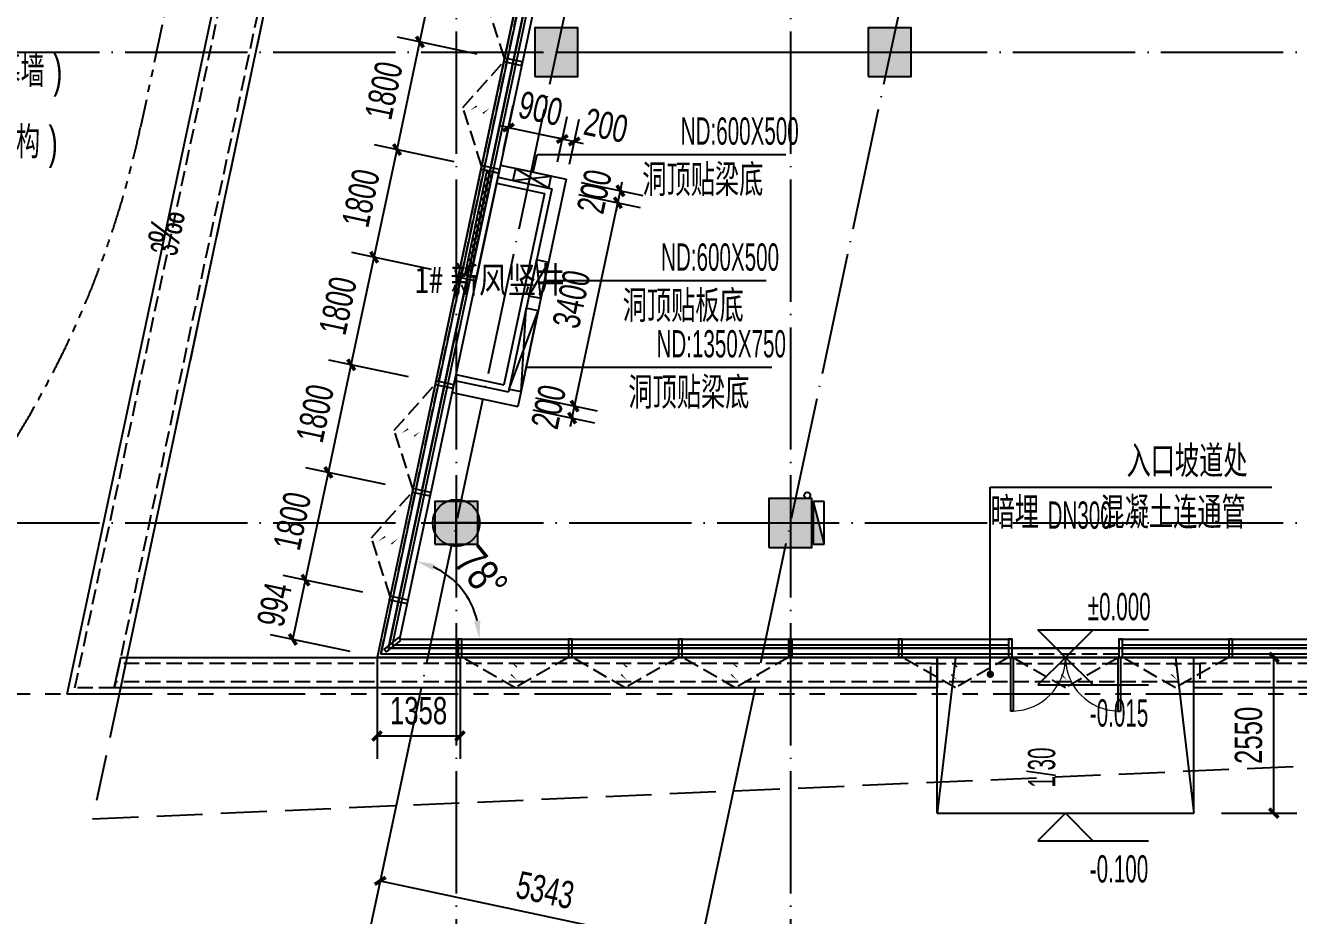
# Model space of a CAD drawing. Extents: x -409435 to 356702, y -107829 to 330904.
# Drawn here: x -7109 to 13711, y -6423 to 8138 of the extents above; entities that cross this region are included whole.
import ezdxf
from ezdxf.xclip import XClip

# ---------------------------------------------------------------- set-up
doc = ezdxf.new("R2010")
doc.units = 0
doc.header["$LTSCALE"] = 1000
doc.header["$MEASUREMENT"] = 0
doc.header["$XCLIPFRAME"] = 0
for name, pattern in [('104-14# 核心筒$0$DOTE', [2.42, 2, -0.2, 0.02, -0.2]), ('14#楼幕墙$0$DASH', [0.35, 0.25, -0.1]), ('X-104 14#平面$0$$0$DASH', [0.35, 0.25, -0.1]), ('X-104 14#平面$0$109 3#平面$0$DASH', [0.35, 0.25, -0.1]), ('X-104 14#平面$0$DASH', [0.35, 0.25, -0.1]), ('X-104 14#平面$0$PHANTOM2', [1.25, 0.625, -0.125, 0.125, -0.125, 0.125, -0.125])]:
    doc.linetypes.add(name, pattern=pattern)
for name, color, linetype in [('01-标注_尺寸', 124, 'Continuous'), ('01-标注_标高', 200, 'Continuous'), ('01-标注_符号', 200, 'Continuous'), ('02-TEXT_标注', 130, 'Continuous'), ('104-14# 核心筒$0$01-标注_轴线坐标', 132, 'Continuous'), ('104-14# 核心筒$0$A_AXIS-轴线', 36, '104-14# 核心筒$0$DOTE'), ('104-14# 核心筒$0$A_STR-砼柱', 51, 'Continuous'), ('14#楼幕墙$0$A-C_玻璃幕墙', 140, 'Continuous'), ('14#楼幕墙$0$A-C_窗', 140, 'Continuous'), ('14#楼幕墙$0$A-C_门', 150, 'Continuous'), ('PUB_HATCH', 8, 'Continuous'), ('X-104 14#平面$0$01-标注_尺寸', 124, 'Continuous'), ('X-104 14#平面$0$02-TEXT_标注', 130, 'Continuous'), ('X-104 14#平面$0$A-C_玻璃幕墙', 140, 'Continuous'), ('X-104 14#平面$0$A-C_窗', 140, 'Continuous'), ('X-104 14#平面$0$A-C_门', 150, 'Continuous'), ('X-104 14#平面$0$A-E_楼梯', 171, 'Continuous'), ('X-104 14#平面$0$A-O_屋面', 201, 'Continuous'), ('X-104 14#平面$0$A-O_散水', 134, 'Continuous'), ('X-104 14#平面$0$A-SUR_保温', 222, 'Continuous'), ('X-104 14#平面$0$A-SUR_吊顶', 40, 'Continuous'), ('X-104 14#平面$0$A-TECH_暖通', 6, 'Continuous'), ('X-104 14#平面$0$A-TECH_水', 3, 'Continuous'), ('X-104 14#平面$0$A-TECH_结构', 21, 'Continuous'), ('X-104 14#平面$0$A_STR-砌块墙', 121, 'Continuous'), ('建-标注-文本', 254, 'Continuous'), ('建-标注-索引', 75, 'Continuous')]:
    doc.layers.add(name, color=color, linetype=linetype)
doc.layers.add('104-14# 核心筒$0$04-不打印_辅助线', color=165, linetype='Continuous', plot=False)
doc.layers.add('14#楼幕墙$0$04-不打印_辅助线', color=165, linetype='Continuous', plot=False)
doc.layers.add('X-104 14#平面$0$000套内', color=226, linetype='Continuous', lineweight=30, plot=False)
doc.styles.add('104-14# 核心筒$0$_TCH_DIM_T3', font='ros.shx', dxfattribs={"width": 0.705882, "bigfont": 'jd.shx'})
doc.styles.add('_TCH_DIM', font='ros.shx', dxfattribs={"width": 0.8, "height": 2, "bigfont": 'jd.shx'})
doc.styles.add('_TCH_DIM_T3', font='ros.shx', dxfattribs={"width": 0.705882, "bigfont": 'jd.shx'})
doc.styles.add('X-104 14#平面$0$_TCH_DIM', font='ros.shx', dxfattribs={"width": 0.8, "bigfont": 'jd.shx'})
doc.styles.add('X-104 14#平面$0$_TCH_DIM_T3', font='ros.shx', dxfattribs={"width": 0.8, "bigfont": 'jd.shx'})
doc.styles.add('X-104 14#平面$0$Standard', font='STXIHEI_0.TTF', dxfattribs={"width": 0.8})
doc.dimstyles.new('104-14# 核心筒$0$_TCH_ARCH&&150', dxfattribs={"dimtxt": 446.25, "dimasz": 150, "dimexe": 375, "dimexo": 450, "dimgap": 189.375, "dimtad": 1, "dimdec": 0, "dimzin": 0, "dimdsep": 46, "dimtxsty": '104-14# 核心筒$0$_TCH_DIM_T3', "dimblk": '104-14# 核心筒$0$_ArchTick', "dimcen": 0.09, "dimclrt": 7, "dimazin": 2, "dimtfac": 1, "dimtdec": 0, "dimtix": 1, "dimtmove": 2, "dimatfit": 3, "dimfxl": 0, "dimtolj": 1, "dimtzin": 0, "dimarcsym": 0})
doc.dimstyles.new('_TCH_ARCH&&150', dxfattribs={"dimtxt": 446.25, "dimasz": 150, "dimexe": 375, "dimexo": 450, "dimgap": 189.375, "dimtad": 1, "dimdec": 0, "dimzin": 0, "dimdsep": 46, "dimtxsty": '_TCH_DIM_T3', "dimblk": 'ARCHTICK', "dimcen": 0.09, "dimclrt": 7, "dimazin": 2, "dimtfac": 1, "dimtdec": 0, "dimtix": 1, "dimtmove": 2, "dimatfit": 3, "dimfxl": 0, "dimtolj": 1, "dimtzin": 0, "dimarcsym": 0})
doc.dimstyles.new('X-104 14#平面$0$_TCH_ARROW&&150', dxfattribs={"dimtxt": 525, "dimasz": 300, "dimexe": 375, "dimexo": 450, "dimgap": 150, "dimtad": 1, "dimdec": 0, "dimzin": 0, "dimdsep": 46, "dimtxsty": 'X-104 14#平面$0$_TCH_DIM_T3', "dimcen": 0.09, "dimclrt": 7, "dimazin": 2, "dimtfac": 1, "dimtdec": 0, "dimtix": 1, "dimtmove": 2, "dimatfit": 3, "dimfxl": 0, "dimtolj": 1, "dimtzin": 0, "dimarcsym": 0})

# ---------------------------------------------------------------- blocks, each defined once
blk = doc.blocks.new('14#楼幕墙$0$A$C7C287BDF')
at = {"layer": '14#楼幕墙$0$04-不打印_辅助线'}
for points in [[(0, -384), (0, 384)], [(384, 0), (-384, 0)]]:
    blk.add_lwpolyline(points, dxfattribs=at)
blk.add_circle((0, 0), 384, dxfattribs=at)
blk = doc.blocks.new('14#楼幕墙$0$A$C38D07553')
blk.add_lwpolyline([(-60, -300), (0, -300), (0, 0), (-60, 0)], close=True)
blk = doc.blocks.new('14#楼幕墙$0$A$C385D642F')
for p, rotation in [((725, 8505), 77.99999999997866), ((351, 6744), 77.99999999997866), ((-24, 4983), 77.99999999997866), ((-398, 3223), 77.99999999997866), ((-772, 1462), 77.99999999997866), ((-1146, -299), 77.99999999997866), ((-1241, -1165), 128.999999999999)]:
    blk.add_blockref('14#楼幕墙$0$A$C38D07553', p, dxfattribs=dict(rotation=rotation))
for p in [(30, -1000), (1830, -1000), (3630, -1000), (5430, -1000), (7230, -1000), (9030, -1000), (10830, -1000), (12630, -1000)]:
    blk.add_blockref('14#楼幕墙$0$A$C38D07553', p)
blk = doc.blocks.new('14#楼幕墙$0$A$C22714246')
at = {"linetype": '14#楼幕墙$0$DASH'}
blk.add_lwpolyline([(1740, 497), (870, 0), (0, 497)], dxfattribs=at)
at = {"layer": '14#楼幕墙$0$A-C_玻璃幕墙', "color": 1}
blk.add_lwpolyline([(899, 122, 0, 25, 0), (802, 217, 0, 0, 0), (900, 340, 25, 0, 0), (796, 422, 0, 0, 0)], format="xyseb", dxfattribs=at)
blk = doc.blocks.new('14#楼幕墙$0$$DorLib2D$00000002')
for p, q in [((-0.5, 0), (-0.5, 0.4875)), ((-0.475, 0.4875), (-0.5, 0.4875)), ((-0.475, 0), (-0.475, 0.4875)), ((0.475, 0), (0.475, 0.4875)), ((0.475, 0.4875), (0.5, 0.4875)), ((0.5, 0), (0.5, 0.4875)), ((-0.5, 0), (-0.475, 0)), ((0.5, 0), (0.475, 0))]:
    blk.add_line(p, q)
at = {"lineweight": 13}
for centre, start, end in [((-0.4875, 0), 0, 88.53072), ((0.4875, 0), 91.46928, 180)]:
    blk.add_arc(centre, 0.4875, start, end, dxfattribs=at)
blk = doc.blocks.new('14#楼幕墙')
at = {"layer": '14#楼幕墙$0$A-C_玻璃幕墙'}
for p, q in [((4762, 26600), (-1359, -2200)), ((4803, 26550), (-1297, -2150)), ((4924, 26400), (-1112, -2000)), ((5005, 26300), (-989, -1900)), ((8970, -2000), (-1112, -2000)), ((-989, -1900), (9030, -1900)), ((10770, -1900), (45030, -1900)), ((19830, -2000), (10830, -2000)), ((108092, -2200), (-1359, -2200)), ((8970, -2150), (-1297, -2150)), ((19830, -2150), (10830, -2150))]:
    blk.add_line(p, q, dxfattribs=at)
blk.add_blockref('14#楼幕墙$0$A$C7C287BDF', (-63, 0))
at = {"layer": '14#楼幕墙$0$04-不打印_辅助线'}
blk.add_blockref('14#楼幕墙$0$A$C22714246', (9030, -2697), dxfattribs=at)
at = {"layer": '14#楼幕墙$0$A-C_玻璃幕墙'}
blk.add_blockref('14#楼幕墙$0$A$C385D642F', (0, -900), dxfattribs=at)
at = {"layer": '14#楼幕墙$0$A-C_窗', "rotation": 257.9999999999978}
for p in [(601, 9410), (227, 7649), (-896, 2367), (-1270, 606)]:
    blk.add_blockref('14#楼幕墙$0$A$C22714246', p, dxfattribs=at)
at = {"layer": '14#楼幕墙$0$A-C_窗'}
for p in [(30, -2697), (1830, -2697), (3630, -2697), (7230, -2697), (10830, -2697)]:
    blk.add_blockref('14#楼幕墙$0$A$C22714246', p, dxfattribs=at)
at = {"layer": '14#楼幕墙$0$A-C_门', "xscale": -1800, "yscale": -1800, "zscale": 100}
blk.add_blockref('14#楼幕墙$0$$DorLib2D$00000002', (9899, -2200), dxfattribs=at)
blk = doc.blocks.new('104-14# 核心筒$0$A$C7C287BDF')
at = {"layer": '104-14# 核心筒$0$04-不打印_辅助线'}
for points in [[(0, -384), (0, 384)], [(384, 0), (-384, 0)]]:
    blk.add_lwpolyline(points, dxfattribs=at)
blk.add_circle((0, 0), 384, dxfattribs=at)
blk = doc.blocks.new('_FZH')
blk.add_lwpolyline([(-0.5, -0.5), (0.5, -0.5), (0.5, 0.5), (-0.5, 0.5)], close=True)
at = {"layer": 'PUB_HATCH'}
blk.add_solid([(-0.5, -0.5), (0.5, -0.5), (-0.5, 0.5), (0.5, 0.5)], dxfattribs=at)
blk = doc.blocks.new('104-14# 核心筒$0$_ArchTick')
at = {"color": 0, "linetype": 'ByBlock', "const_width": 0.4}
blk.add_lwpolyline([(-0.5, -0.5), (0.5, 0.5)], dxfattribs=at)
blk = doc.blocks.new('*D2870')
at = {"layer": '104-14# 核心筒$0$01-标注_轴线坐标', "color": 0, "lineweight": -2, "transparency": 16777216}
for p, q in [((-777, -3362), (-1385, -6223)), ((4449, -4473), (3841, -7334)), ((-1307, -5856), (3919, -6967))]:
    blk.add_line(p, q, dxfattribs=at)
at = {"layer": 'Defpoints', "color": 0, "transparency": 16777216}
for p in [(-684, -2922), (4543, -4033), (3919, -6967)]:
    blk.add_point(p, dxfattribs=at)
at = {"layer": '104-14# 核心筒$0$01-标注_轴线坐标', "color": 0, "lineweight": -2, "transparency": 16777216, "xscale": 150, "yscale": 150, "zscale": 150}
for p, rotation in [((-1307, -5856), 167.9999999999998), ((3919, -6967), 347.9999999999998)]:
    blk.add_blockref('104-14# 核心筒$0$_ArchTick', p, dxfattribs=dict(at, rotation=rotation))
at = {"layer": '104-14# 核心筒$0$01-标注_轴线坐标', "color": 7, "transparency": 16777216, "insert": (1392, -6008), "char_height": 446.2, "attachment_point": 5, "rotation": 348, "style": '104-14# 核心筒$0$_TCH_DIM_T3'}
blk.add_mtext('\\A1;5343', dxfattribs=at)
blk = doc.blocks.new('*U385')
h = blk.add_hatch()
h.set_pattern_fill('ANSI31', color=256, scale=50)
h.set_pattern_definition([(45, (-56212.376, 120006.8), (-56.1266, 56.1266), [])])
h.paths.add_polyline_path([(-1740, 100), (0, 100), (0, 200), (-1740, 200)])
for points in [[(-1740, 0), (0, 0), (0, 300), (-1740, 300)], [(-1740, 100), (0, 100), (0, 200), (-1740, 200)]]:
    blk.add_lwpolyline(points, close=True)
blk = doc.blocks.new('X-104 14#平面$0$$TwtSys$00000434')
for p, q in [((-0.5, 0.5), (-0.5, -0.5)), ((-0.5, -0.5), (0.5, 0.5)), ((0.5, 0.5), (-0.5, 0.5)), ((0.5, -0.5), (0.5, 0.5)), ((-0.5, -0.5), (0.5, -0.5))]:
    blk.add_line(p, q)
blk.add_solid([(0.5, -0.5), (0.5, 0.5), (-0.5, -0.5)])
blk = doc.blocks.new('X-104 14#平面$0$A$C324F6C76')
at = {"layer": 'X-104 14#平面$0$A-TECH_水'}
blk.add_circle((-110224, 450), 50, dxfattribs=at)
at = {"layer": 'X-104 14#平面$0$A-TECH_水', "xscale": -700, "yscale": -180, "zscale": 700, "rotation": 89.99999999999899}
blk.add_blockref('X-104 14#平面$0$$TwtSys$00000434', (-110034, 0), dxfattribs=at)
blk = doc.blocks.new('*U432')
blk.add_lwpolyline([(200, 0), (200, 1350), (0, 1350), (0, 0), (200, 0), (0, 1350), (0, 0), (200, 1350)])
blk = doc.blocks.new('*U435')
blk.add_lwpolyline([(200, 0), (200, 600), (0, 600), (0, 0), (200, 0), (0, 600), (0, 0), (200, 600)])
blk = doc.blocks.new('X-104 14#平面$0$sdfjladfiididid')
at = {"layer": 'X-104 14#平面$0$A-TECH_暖通'}
for name, p, rotation in [('*U435', (903, 5798), 257.9985853072581), ('*U435', (1125, 3716), 347.9985853072582), ('*U432', (801, 2190), 347.9985853072582)]:
    blk.add_blockref(name, p, dxfattribs=dict(at, rotation=rotation))
blk = doc.blocks.new('X-104 14#平面$0$$DorLib2D$00000002')
for p, q in [((-0.5, 0), (-0.5, 0.4875)), ((-0.475, 0.4875), (-0.5, 0.4875)), ((-0.475, 0), (-0.475, 0.4875)), ((0.475, 0), (0.475, 0.4875)), ((0.475, 0.4875), (0.5, 0.4875)), ((0.5, 0), (0.5, 0.4875)), ((-0.5, 0), (-0.475, 0)), ((0.5, 0), (0.475, 0))]:
    blk.add_line(p, q)
at = {"lineweight": 13}
for centre, start, end in [((-0.4875, 0), 0, 88.53072), ((0.4875, 0), 91.46928, 180)]:
    blk.add_arc(centre, 0.4875, start, end, dxfattribs=at)
blk = doc.blocks.new('*D2604')
at = {"layer": 'Defpoints', "color": 0, "transparency": 16777216}
for p in [(-867, -1328), (183, -1329), (-989, -1900), (-404, -1900)]:
    blk.add_point(p, dxfattribs=at)
at = {"layer": 'X-104 14#平面$0$01-标注_尺寸', "color": 0, "lineweight": -2, "transparency": 16777216}
for p, q in [((-773, -888), (-640, -259)), ((46, -1900), (689, -1900))]:
    blk.add_line(p, q, dxfattribs=at)
blk.add_arc((-989, -1900), 1303, 13.2208, 64.7794, dxfattribs=at)
at = {"layer": 'X-104 14#平面$0$01-标注_尺寸', "color": 0, "transparency": 16777216}
for points in [[(-449, -769), (-417, -674), (-718, -625)], [(330, -1596), (230, -1608), (314, -1900)]]:
    blk.add_solid(points, dxfattribs=at)
at = {"layer": 'X-104 14#平面$0$01-标注_尺寸', "color": 7, "transparency": 16777216, "insert": (345, -820), "char_height": 525, "attachment_point": 5, "rotation": 309.0001, "style": 'X-104 14#平面$0$_TCH_DIM_T3'}
blk.add_mtext('\\A1;78°', dxfattribs=at)
blk = doc.blocks.new('sjdfadsfiididdi')
at = {"layer": '建-标注-索引'}
for p, q in [((1197, 5736), (1259, 6029)), ((1259, 6029), (5328, 6029)), ((1383, 3968), (2294, 3968)), ((2294, 3968), (5006, 3968)), ((1082, 2549), (2648, 2549)), ((2648, 2549), (5099, 2549))]:
    blk.add_line(p, q, dxfattribs=at)
at = {"layer": '建-标注-文本', "style": '_TCH_DIM'}
for s, height, width, p in [('ND:600X500', 446.2, 0.564706, (3608, 6187)), ('洞顶贴梁底', 520.9, 0.8, (2979, 5347)), ('ND:600X500', 446.2, 0.564706, (3286, 4126)), ('洞顶贴板底', 520.9, 0.8, (2658, 3286)), ('ND:1350X750', 446.25, 0.564706, (3211, 2707)), ('洞顶贴梁底', 520.9, 0.8, (2751, 1867))]:
    blk.add_text(s, height=height, dxfattribs=dict(at, width=width)).set_placement(p)
blk = doc.blocks.new('_ArchTick')
at = {"color": 0, "linetype": 'ByBlock', "const_width": 0.4}
blk.add_lwpolyline([(-0.5, -0.5), (0.5, 0.5)], dxfattribs=at)
blk = doc.blocks.new('*D572')
at = {"layer": '01-标注_尺寸', "color": 0, "lineweight": -2, "transparency": 16777216}
for p, q in [((-1359, -2200), (-1359, -3861)), ((-1, -2200), (-1, -3861)), ((-1359, -3486), (-1, -3486))]:
    blk.add_line(p, q, dxfattribs=at)
at = {"layer": 'Defpoints', "color": 0, "transparency": 16777216}
for p in [(-1359, -1750), (-1, -1750), (-1, -3486)]:
    blk.add_point(p, dxfattribs=at)
at = {"layer": '01-标注_尺寸', "color": 0, "lineweight": -2, "transparency": 16777216, "xscale": 150, "yscale": 150, "zscale": 150, "rotation": 180}
blk.add_blockref('_ArchTick', (-1359, -3486), dxfattribs=at)
at = {"layer": '01-标注_尺寸', "color": 0, "lineweight": -2, "transparency": 16777216, "xscale": 150, "yscale": 150, "zscale": 150}
blk.add_blockref('_ArchTick', (-1, -3486), dxfattribs=at)
at = {"layer": '01-标注_尺寸', "color": 7, "transparency": 16777216, "insert": (-680, -3074), "char_height": 446.2, "attachment_point": 5, "style": '_TCH_DIM_T3'}
blk.add_mtext('\\A1;1358', dxfattribs=at)
blk = doc.blocks.new('*D1839')
at = {"layer": '01-标注_尺寸', "color": 0, "lineweight": -2, "transparency": 16777216}
for p, q in [((-1593, -1135), (-2896, -858)), ((-2736, -1907), (-2529, -936)), ((-1799, -2106), (-3102, -1829))]:
    blk.add_line(p, q, dxfattribs=at)
at = {"layer": 'Defpoints', "color": 0, "transparency": 16777216}
for p in [(-2529, -936), (-1153, -1228), (-1359, -2200)]:
    blk.add_point(p, dxfattribs=at)
at = {"layer": '01-标注_尺寸', "color": 0, "lineweight": -2, "transparency": 16777216, "xscale": 150, "yscale": 150, "zscale": 150}
for p, rotation in [((-2529, -936), 77.99999999999997), ((-2736, -1907), 258)]:
    blk.add_blockref('_ArchTick', p, dxfattribs=dict(at, rotation=rotation))
at = {"layer": '01-标注_尺寸', "color": 7, "transparency": 16777216, "insert": (-3036, -1336), "char_height": 446.2, "attachment_point": 5, "rotation": 78, "style": '_TCH_DIM_T3'}
blk.add_mtext('\\A1;994', dxfattribs=at)
blk = doc.blocks.new('*D1840')
at = {"layer": '01-标注_尺寸', "color": 0, "lineweight": -2, "transparency": 16777216}
for p, q in [((-1219, 626), (-2522, 903)), ((-2529, -936), (-2155, 825)), ((-1593, -1135), (-2896, -858))]:
    blk.add_line(p, q, dxfattribs=at)
at = {"layer": 'Defpoints', "color": 0, "transparency": 16777216}
for p in [(-2155, 825), (-778, 533), (-1153, -1228)]:
    blk.add_point(p, dxfattribs=at)
at = {"layer": '01-标注_尺寸', "color": 0, "lineweight": -2, "transparency": 16777216, "xscale": 150, "yscale": 150, "zscale": 150}
for p, rotation in [((-2155, 825), 77.99999999999997), ((-2529, -936), 258)]:
    blk.add_blockref('_ArchTick', p, dxfattribs=dict(at, rotation=rotation))
at = {"layer": '01-标注_尺寸', "color": 7, "transparency": 16777216, "insert": (-2745, 31), "char_height": 446.2, "attachment_point": 5, "rotation": 78, "style": '_TCH_DIM_T3'}
blk.add_mtext('\\A1;1800', dxfattribs=at)
blk = doc.blocks.new('*D1841')
at = {"layer": '01-标注_尺寸', "color": 0, "lineweight": -2, "transparency": 16777216}
for p, q in [((-2155, 825), (-1781, 2586)), ((-844, 2387), (-2147, 2664)), ((-1219, 626), (-2522, 903))]:
    blk.add_line(p, q, dxfattribs=at)
at = {"layer": 'Defpoints', "color": 0, "transparency": 16777216}
for p in [(-1781, 2586), (-404, 2293), (-778, 533)]:
    blk.add_point(p, dxfattribs=at)
at = {"layer": '01-标注_尺寸', "color": 0, "lineweight": -2, "transparency": 16777216, "xscale": 150, "yscale": 150, "zscale": 150}
for p, rotation in [((-1781, 2586), 77.99999999999997), ((-2155, 825), 258)]:
    blk.add_blockref('_ArchTick', p, dxfattribs=dict(at, rotation=rotation))
at = {"layer": '01-标注_尺寸', "color": 7, "transparency": 16777216, "insert": (-2371, 1791), "char_height": 446.2, "attachment_point": 5, "rotation": 78, "style": '_TCH_DIM_T3'}
blk.add_mtext('\\A1;1800', dxfattribs=at)
blk = doc.blocks.new('*D1842')
at = {"layer": '01-标注_尺寸', "color": 0, "lineweight": -2, "transparency": 16777216}
for p, q in [((-470, 4147), (-1773, 4424)), ((-1781, 2586), (-1406, 4346)), ((-844, 2387), (-2147, 2664))]:
    blk.add_line(p, q, dxfattribs=at)
at = {"layer": 'Defpoints', "color": 0, "transparency": 16777216}
for p in [(-1406, 4346), (-30, 4054), (-404, 2293)]:
    blk.add_point(p, dxfattribs=at)
at = {"layer": '01-标注_尺寸', "color": 0, "lineweight": -2, "transparency": 16777216, "xscale": 150, "yscale": 150, "zscale": 150}
for p, rotation in [((-1406, 4346), 77.99999999999997), ((-1781, 2586), 258)]:
    blk.add_blockref('_ArchTick', p, dxfattribs=dict(at, rotation=rotation))
at = {"layer": '01-标注_尺寸', "color": 7, "transparency": 16777216, "insert": (-1997, 3552), "char_height": 446.2, "attachment_point": 5, "rotation": 78, "style": '_TCH_DIM_T3'}
blk.add_mtext('\\A1;1800', dxfattribs=at)
blk = doc.blocks.new('*D1843')
at = {"layer": '01-标注_尺寸', "color": 0, "lineweight": -2, "transparency": 16777216}
for p, q in [((-1406, 4346), (-1032, 6107)), ((-96, 5908), (-1399, 6185)), ((-470, 4147), (-1773, 4424))]:
    blk.add_line(p, q, dxfattribs=at)
at = {"layer": 'Defpoints', "color": 0, "transparency": 16777216}
for p in [(-1032, 6107), (344, 5815), (-30, 4054)]:
    blk.add_point(p, dxfattribs=at)
at = {"layer": '01-标注_尺寸', "color": 0, "lineweight": -2, "transparency": 16777216, "xscale": 150, "yscale": 150, "zscale": 150}
for p, rotation in [((-1032, 6107), 77.99999999999997), ((-1406, 4346), 258)]:
    blk.add_blockref('_ArchTick', p, dxfattribs=dict(at, rotation=rotation))
at = {"layer": '01-标注_尺寸', "color": 7, "transparency": 16777216, "insert": (-1623, 5313), "char_height": 446.2, "attachment_point": 5, "rotation": 78, "style": '_TCH_DIM_T3'}
blk.add_mtext('\\A1;1800', dxfattribs=at)
blk = doc.blocks.new('*D1844')
at = {"layer": '01-标注_尺寸', "color": 0, "lineweight": -2, "transparency": 16777216}
for p, q in [((278, 7669), (-1025, 7946)), ((-1032, 6107), (-658, 7868)), ((-96, 5908), (-1399, 6185))]:
    blk.add_line(p, q, dxfattribs=at)
at = {"layer": 'Defpoints', "color": 0, "transparency": 16777216}
for p in [(-658, 7868), (719, 7575), (344, 5815)]:
    blk.add_point(p, dxfattribs=at)
at = {"layer": '01-标注_尺寸', "color": 0, "lineweight": -2, "transparency": 16777216, "xscale": 150, "yscale": 150, "zscale": 150}
for p, rotation in [((-658, 7868), 77.99999999999996), ((-1032, 6107), 257.9999999999999)]:
    blk.add_blockref('_ArchTick', p, dxfattribs=dict(at, rotation=rotation))
at = {"layer": '01-标注_尺寸', "color": 7, "transparency": 16777216, "insert": (-1248, 7073), "char_height": 446.2, "attachment_point": 5, "rotation": 78, "style": '_TCH_DIM_T3'}
blk.add_mtext('\\A1;1800', dxfattribs=at)
blk = doc.blocks.new('*D1845')
at = {"layer": '01-标注_尺寸', "color": 0, "lineweight": -2, "transparency": 16777216}
for p, q in [((-658, 7868), (-284, 9628)), ((653, 9429), (-650, 9706)), ((278, 7669), (-1025, 7946))]:
    blk.add_line(p, q, dxfattribs=at)
at = {"layer": 'Defpoints', "color": 0, "transparency": 16777216}
for p in [(-284, 9628), (1093, 9336), (719, 7575)]:
    blk.add_point(p, dxfattribs=at)
at = {"layer": '01-标注_尺寸', "color": 0, "lineweight": -2, "transparency": 16777216, "xscale": 150, "yscale": 150, "zscale": 150}
for p, rotation in [((-284, 9628), 77.99999999999999), ((-658, 7868), 258)]:
    blk.add_blockref('_ArchTick', p, dxfattribs=dict(at, rotation=rotation))
at = {"layer": '01-标注_尺寸', "color": 7, "transparency": 16777216, "insert": (-874, 8834), "char_height": 446.2, "attachment_point": 5, "rotation": 78, "style": '_TCH_DIM_T3'}
blk.add_mtext('\\A1;1800', dxfattribs=at)
blk = doc.blocks.new('*D2109')
at = {"layer": '01-标注_尺寸', "color": 0, "lineweight": -2, "transparency": 16777216}
for p, q in [((1231, 2048), (2239, 1834)), ((1831, 1716), (1872, 1912)), ((1872, 1912), (1903, 2058)), ((1189, 1852), (2197, 1638)), ((1831, 1716), (1799, 1569))]:
    blk.add_line(p, q, dxfattribs=at)
at = {"layer": 'Defpoints', "color": 0, "transparency": 16777216}
for p in [(791, 2141), (749, 1946), (1872, 1912)]:
    blk.add_point(p, dxfattribs=at)
at = {"layer": '01-标注_尺寸', "color": 0, "lineweight": -2, "transparency": 16777216, "xscale": 150, "yscale": 150, "zscale": 150}
for p, rotation in [((1872, 1912), 257.9985853072581), ((1831, 1716), 77.99858530725805)]:
    blk.add_blockref('_ArchTick', p, dxfattribs=dict(at, rotation=rotation))
at = {"layer": '01-标注_尺寸', "color": 7, "transparency": 16777216, "insert": (1448, 1899), "char_height": 446.2, "attachment_point": 5, "rotation": 77.9986, "style": '_TCH_DIM_T3'}
blk.add_mtext('\\A1;200', dxfattribs=at)
blk = doc.blocks.new('*D2110')
at = {"layer": '01-标注_尺寸', "color": 0, "lineweight": -2, "transparency": 16777216}
for p, q in [((1872, 1912), (2579, 5237)), ((1938, 5374), (2946, 5159)), ((1231, 2048), (2239, 1834))]:
    blk.add_line(p, q, dxfattribs=at)
at = {"layer": 'Defpoints', "color": 0, "transparency": 16777216}
for p in [(1498, 5467), (2579, 5237), (791, 2141)]:
    blk.add_point(p, dxfattribs=at)
at = {"layer": '01-标注_尺寸', "color": 0, "lineweight": -2, "transparency": 16777216, "xscale": 150, "yscale": 150, "zscale": 150}
for p, rotation in [((2579, 5237), 77.99858530725808), ((1872, 1912), 257.9985853072581)]:
    blk.add_blockref('_ArchTick', p, dxfattribs=dict(at, rotation=rotation))
at = {"layer": '01-标注_尺寸', "color": 7, "transparency": 16777216, "insert": (1822, 3660), "char_height": 446.2, "attachment_point": 5, "rotation": 77.9986, "style": '_TCH_DIM_T3'}
blk.add_mtext('\\A1;3400', dxfattribs=at)
blk = doc.blocks.new('*D2111')
at = {"layer": '01-标注_尺寸', "color": 0, "lineweight": -2, "transparency": 16777216}
for p, q in [((1979, 5569), (2988, 5355)), ((2579, 5237), (2621, 5433)), ((2621, 5433), (2652, 5580)), ((1938, 5374), (2946, 5159)), ((2579, 5237), (2548, 5090))]:
    blk.add_line(p, q, dxfattribs=at)
at = {"layer": 'Defpoints', "color": 0, "transparency": 16777216}
for p in [(1539, 5663), (1498, 5467), (2621, 5433)]:
    blk.add_point(p, dxfattribs=at)
at = {"layer": '01-标注_尺寸', "color": 0, "lineweight": -2, "transparency": 16777216, "xscale": 150, "yscale": 150, "zscale": 150}
for p, rotation in [((2621, 5433), 257.9985853072581), ((2579, 5237), 77.99858530725812)]:
    blk.add_blockref('_ArchTick', p, dxfattribs=dict(at, rotation=rotation))
at = {"layer": '01-标注_尺寸', "color": 7, "transparency": 16777216, "insert": (2196, 5421), "char_height": 446.2, "attachment_point": 5, "rotation": 77.9986, "style": '_TCH_DIM_T3'}
blk.add_mtext('\\A1;200', dxfattribs=at)
blk = doc.blocks.new('*D2112')
at = {"layer": '01-标注_尺寸', "color": 0, "lineweight": -2, "transparency": 16777216}
for p, q in [((1591, 5907), (1748, 6647)), ((1787, 5866), (1944, 6606)), ((1670, 6281), (1524, 6312)), ((1670, 6281), (1866, 6239)), ((1866, 6239), (2013, 6208))]:
    blk.add_line(p, q, dxfattribs=at)
at = {"layer": 'Defpoints', "color": 0, "transparency": 16777216}
for p in [(1866, 6239), (1498, 5467), (1693, 5426)]:
    blk.add_point(p, dxfattribs=at)
at = {"layer": '01-标注_尺寸', "color": 0, "lineweight": -2, "transparency": 16777216, "xscale": 150, "yscale": 150, "zscale": 150}
for p, rotation in [((1670, 6281), 348.000206598498), ((1866, 6239), 168.000206598498)]:
    blk.add_blockref('_ArchTick', p, dxfattribs=dict(at, rotation=rotation))
at = {"layer": '01-标注_尺寸', "color": 7, "transparency": 16777216, "insert": (2386, 6500), "char_height": 446.2, "attachment_point": 5, "rotation": 348.0002, "style": '_TCH_DIM_T3'}
blk.add_mtext('\\A1;200', dxfattribs=at)
blk = doc.blocks.new('*D2113')
at = {"layer": '01-标注_尺寸', "color": 0, "lineweight": -2, "transparency": 16777216}
for p, q in [((711, 6094), (868, 6835)), ((790, 6468), (643, 6499)), ((790, 6468), (1670, 6281)), ((1591, 5907), (1748, 6647)), ((1670, 6281), (1817, 6249))]:
    blk.add_line(p, q, dxfattribs=at)
at = {"layer": 'Defpoints', "color": 0, "transparency": 16777216}
for p in [(1670, 6281), (617, 5654), (1498, 5467)]:
    blk.add_point(p, dxfattribs=at)
at = {"layer": '01-标注_尺寸', "color": 0, "lineweight": -2, "transparency": 16777216, "xscale": 150, "yscale": 150, "zscale": 150}
for p, rotation in [((790, 6468), 348.0002065984982), ((1670, 6281), 168.0002065984982)]:
    blk.add_blockref('_ArchTick', p, dxfattribs=dict(at, rotation=rotation))
at = {"layer": '01-标注_尺寸', "color": 7, "transparency": 16777216, "insert": (1316, 6778), "char_height": 446.2, "attachment_point": 5, "rotation": 348.0002, "style": '_TCH_DIM_T3'}
blk.add_mtext('\\A1;900', dxfattribs=at)
blk = doc.blocks.new('*D2395')
at = {"layer": '01-标注_尺寸', "color": 0, "lineweight": -2, "transparency": 16777216}
for p, q in [((12449, -2200), (13683, -2200)), ((13308, -4750), (13308, -2200)), ((12449, -4750), (13683, -4750))]:
    blk.add_line(p, q, dxfattribs=at)
at = {"layer": 'Defpoints', "color": 0, "transparency": 16777216}
for p in [(11999, -2200), (13308, -2200), (11999, -4750)]:
    blk.add_point(p, dxfattribs=at)
at = {"layer": '01-标注_尺寸', "color": 0, "lineweight": -2, "transparency": 16777216, "xscale": 150, "yscale": 150, "zscale": 150}
for p, rotation in [((13308, -2200), 90), ((13308, -4750), 270)]:
    blk.add_blockref('_ArchTick', p, dxfattribs=dict(at, rotation=rotation))
at = {"layer": '01-标注_尺寸', "color": 7, "transparency": 16777216, "insert": (12895, -3475), "char_height": 446.2, "attachment_point": 5, "rotation": 90, "style": '_TCH_DIM_T3'}
blk.add_mtext('\\A1;2550', dxfattribs=at)
blk = doc.blocks.new('104-14# 核心筒')
at = {"layer": '104-14# 核心筒$0$01-标注_轴线坐标'}
for p, q in [((-686.4, -2934.4), (-1933.9, -8803.3)), ((4542.8, -4032.6), (3336, -9710.2))]:
    blk.add_line(p, q, dxfattribs=at)
at = {"layer": '104-14# 核心筒$0$A_AXIS-轴线'}
for p, q in [((-62.7, 54018.4), (-62.7, -8545.1)), ((5400, 54018.4), (5400, -8545.1)), ((-24839, 7700), (120259.9, 7700)), ((-24839, 0), (68400, 0))]:
    blk.add_line(p, q, dxfattribs=at)
for points in [[(5400, 25700), (-686.4, -2934.4)], [(10862.7, 25700), (4542.8, -4032.6)]]:
    blk.add_lwpolyline(points, dxfattribs=at)
blk.add_blockref('104-14# 核心筒$0$A$C7C287BDF', (-62.7, 0))
at = {"layer": '104-14# 核心筒$0$A_STR-砼柱', "xscale": 700}
for p, yscale, zscale in [((1574, 7700), 800, 800), ((7024.7, 7700), 800, 800), ((-62.7, 0), 700, 700), ((5400.8, 0), 800, 800)]:
    blk.add_blockref('_FZH', p, dxfattribs=dict(at, yscale=yscale, zscale=zscale))
at = {"layer": '104-14# 核心筒$0$01-标注_轴线坐标'}
dim = blk.add_aligned_dim(p1=(-683.7, -2921.7), p2=(4542.8, -4032.6), distance=-3000, dimstyle='104-14# 核心筒$0$_TCH_ARCH&&150', dxfattribs=at)
dim.commit()
dim.dimension.update_dxf_attribs({"geometry": '*D2870', "text_midpoint": (1391.6, -6008.1)})
blk = doc.blocks.new('X-104 14#平面')
for points in [[(1574, 7700), (7036.7, 7700)], [(9030, -2200), (10770, -2200)]]:
    blk.add_lwpolyline(points)
at = {"layer": 'X-104 14#平面$0$000套内'}
blk.add_lwpolyline([(23450, -2050), (-1173.2, -2050), (4884.7, 26450), (23400, 26450), (23400, 14750), (22050, 14750), (22050, 10650), (23450, 10650)], close=True, dxfattribs=at)
at = {"layer": 'X-104 14#平面$0$A-C_玻璃幕墙'}
blk.add_lwpolyline([(-1359, -2200), (108091.7, -2200), (111291.5, 2370.2), (113380.4, 907.7), (115789.3, 4348.2), (113700.6, 5810.6), (116900.2, 10380.5), (116900.2, 38462.2), (99065.1, 43424.4), (96015.6, 32464.2), (85707.2, 35332.3), (87317.1, 41118.6), (83503.2, 42179.7), (66340.6, 26600), (4762.5, 26600)], close=True, dxfattribs=at)
at = {"layer": 'X-104 14#平面$0$A-E_楼梯'}
for p, q in [((7799, -4750), (7799, -2200)), ((7799, -2200), (11999, -2200)), ((8099, -2200), (7799, -4750)), ((11699, -2200), (11999, -4750)), ((11999, -4750), (11999, -2200)), ((7799, -4750), (11999, -4750))]:
    blk.add_line(p, q, dxfattribs=at)
at = {"layer": 'X-104 14#平面$0$A-O_屋面', "linetype": 'X-104 14#平面$0$PHANTOM2', "ltscale": 2}
blk.add_lwpolyline([(116300, 1125.5), (112466, -2800), (-12111.5, -2800), (-10903.8, 3413.1), (-11202.5, 3471.2), (-4857, 36100), (58808.6, 36100), (74837.7, 49550), (86050, 49550), (86050, 51700), (92100, 51702), (92100, 55283.2), (94608.8, 59227.5), (95621.4, 58583.5), (95782.4, 58836.6), (99791.5, 56286.5), (107067.8, 54161.9), (111100, 54161.9), (111100, 52680), (116300, 52680)], close=True, dxfattribs=at)
at = {"layer": 'X-104 14#平面$0$A-O_散水'}
for p, q in [((-6424.6, -2800), (-1477.3, 20474.9)), ((-665.5, 20302.4), (-5576, -2800)), ((-5576, -2800), (-6424.6, -2800))]:
    blk.add_line(p, q, dxfattribs=at)
at = {"layer": 'X-104 14#平面$0$A-O_散水', "linetype": 'X-104 14#平面$0$DASH'}
for p, q in [((7699, -2300), (12099, -2300)), ((12099, -2600), (7699, -2600))]:
    blk.add_line(p, q, dxfattribs=at)
for points in [[(-763.3, 20323.2), (-5657, -2700), (-6301.1, -2700), (-1379.5, 20454.1)], [(7699, -2600), (7699, -2300), (-5572, -2300)], [(43700, -2600), (43700, -2300), (12099, -2300), (12099, -2600)], [(7699, -2600), (-5635.8, -2600)], [(43700, -2600), (12099, -2600)]]:
    blk.add_lwpolyline(points, dxfattribs=at)
at = {"layer": 'X-104 14#平面$0$A-O_散水'}
for points in [[(7799, -2700), (-5657, -2700), (-5550.7, -2200), (7799, -2200), (7799, -2700)], [(11999, -2700), (11999, -2200), (43800, -2200), (43800, -2700)], [(43800, -2700), (11999, -2700)]]:
    blk.add_lwpolyline(points, dxfattribs=at)
at = {"layer": 'X-104 14#平面$0$A-SUR_保温'}
for p, q in [((596.2, 5556.5), (1378.9, 5390.1)), ((1378.9, 5390.1), (713.6, 2260.1)), ((-69.2, 2426.5), (713.6, 2260.1))]:
    blk.add_line(p, q, dxfattribs=at)
at = {"layer": 'X-104 14#平面$0$A-SUR_吊顶', "linetype": 'X-104 14#平面$0$PHANTOM2'}
blk.add_line((-2013.1, 21594.9), (-5227.2, 6473.9), dxfattribs=at)
at = {"layer": 'X-104 14#平面$0$A-SUR_吊顶', "linetype": 'X-104 14#平面$0$109 3#平面$0$DASH', "ltscale": 3}
blk.add_lwpolyline([(109062.3, -4432.1), (119297.3, 10714.5), (117562.9, 11100.5), (120741.8, 38794.6), (99426.9, 44725), (92631.2, 20300), (86987.2, 20300), (86987.2, 21500), (8392.2, 21500), (5688.7, 8781.2), (-2733.6, 10571.4), (-6009.8, -4841.7), (40178.1, -2825.1), (39845.1, -4916.4), (83845.6, -2647.5)], close=True, dxfattribs=at)
at = {"layer": 'X-104 14#平面$0$A-SUR_吊顶', "linetype": 'X-104 14#平面$0$PHANTOM2'}
blk.add_arc((-20877.5, 9800.5), 16000, 270, 348, dxfattribs=at)
at = {"layer": 'X-104 14#平面$0$A-TECH_结构', "linetype": 'X-104 14#平面$0$$0$DASH'}
blk.add_lwpolyline([(87207.3, 41097.2), (85610.8, 35359.1), (96063.8, 32450.8), (99099.8, 43362.9), (116850.2, 38424.2), (116850.2, 10396.2), (108065.7, -2149.5), (-1297.3, -2149.5), (4803.7, 26550), (66359.9, 26550), (83516.4, 42124.1)], close=True, dxfattribs=at)
at = {"layer": 'X-104 14#平面$0$A_STR-砌块墙'}
for p, q in [((658.6, 5850), (617, 5654.3)), ((658.6, 5850), (1734.8, 5621.2)), ((617, 5654.3), (1497.6, 5467.1)), ((1497.6, 5467.1), (790.6, 2141.5)), ((1734.8, 5621.2), (944.6, 1904.2)), ((-89.9, 2328.6), (-131.5, 2133)), ((-89.9, 2328.6), (790.6, 2141.5)), ((-131.5, 2133), (944.6, 1904.2))]:
    blk.add_line(p, q, dxfattribs=at)
ref = blk.add_blockref('104-14# 核心筒', (0, 0))
XClip(ref).set_block_clipping_path([(-38664.3623821461, -25500), (139216.5485069363, 330900)])
for name, p in [('X-104 14#平面$0$A$C324F6C76', (115900, 0)), ('14#楼幕墙', (0, 0)), ('X-104 14#平面$0$sdfjladfiididid', (0, 0))]:
    blk.add_blockref(name, p)
at = {"layer": 'X-104 14#平面$0$A-C_窗', "rotation": 77.99999999999496}
blk.add_blockref('*U385', (631.6, 5722.8), dxfattribs=at)
at = {"layer": 'X-104 14#平面$0$A-C_门', "xscale": 1800, "yscale": 1800, "zscale": 100, "rotation": 180}
blk.add_blockref('X-104 14#平面$0$$DorLib2D$00000002', (9899, -2200), dxfattribs=at)
at = {"layer": 'X-104 14#平面$0$02-TEXT_标注'}
for s, height, style, width, p in [('幕墙', 520.93, 'X-104 14#平面$0$_TCH_DIM', 0.8, (-7585.3, 7129)), (')', 525, 'X-104 14#平面$0$_TCH_DIM', 0.64, (-6654.1, 7129)), ('结构', 520.93, 'X-104 14#平面$0$_TCH_DIM', 0.8, (-7660.6, 5965)), (')', 525, 'X-104 14#平面$0$_TCH_DIM', 0.64, (-6729.4, 5965)), ('1#', 428.14, 'X-104 14#平面$0$Standard', 0.8, (-742.4, 3761.4)), ('新风竖井', 428.14, 'X-104 14#平面$0$Standard', 0.8, (-158.3, 3761.4))]:
    blk.add_text(s, height=height, dxfattribs=dict(at, style=style, width=width)).set_placement(p)
at = {"layer": 'X-104 14#平面$0$01-标注_尺寸'}
dim = blk.add_angular_dim_3p(base=(182.6, -1328.8), center=(-988.6, -1900), p1=(-403.9, -1900), p2=(-867, -1328.1), dimstyle='X-104 14#平面$0$_TCH_ARROW&&150', dxfattribs=at)
dim.commit()
dim.dimension.update_dxf_attribs({"geometry": '*D2604', "text_midpoint": (344.6, -820.4)})

msp = doc.modelspace()

# ---------------------------------------------------------------- linework, layer by layer
at = {"layer": '01-标注_标高'}
for p, q in [((9900, -2200), (9450, -1750)), ((9450, -1750), (11258.9, -1750)), ((9900, -2200), (10350, -1750)), ((9900, -2200), (9450, -2650)), ((9900, -2200), (10350, -2650)), ((9450, -2650), (11258.9, -2650)), ((9899, -4750), (9449, -5200)), ((9899, -4750), (10349, -5200)), ((9449, -5200), (11257.9, -5200))]:
    msp.add_line(p, q, dxfattribs=at)
at = {"layer": '01-标注_符号'}
for p, q in [((8670.6, -2476.6), (8670.6, 586.9)), ((8670.6, 586.9), (13276.4, 586.9))]:
    msp.add_line(p, q, dxfattribs=at)
for points in [[(-4323.7, 5101.2, 0, 0, 0), (-4455, 4453.7, 120, 0, 0), (-4544.4, 4012.7, 0, 0, 0)], [(9918.8, -3483.7, 0, 0, 0), (9918.8, -4113.5, 120, 0, 0), (9918.8, -4563.5, 0, 0, 0)]]:
    msp.add_lwpolyline(points, format="xyseb", dxfattribs=at)
at = {"layer": '01-标注_符号', "const_width": 60}
msp.add_lwpolyline([(8670.6, -2506.6, 1), (8670.6, -2446.6, 1)], format="xyb", close=True, dxfattribs=at)

# ---------------------------------------------------------------- block references
for name in ['X-104 14#平面', 'sjdfadsfiididdi']:
    msp.add_blockref(name, (0, 0))

# ---------------------------------------------------------------- texts
at = {"layer": '02-TEXT_标注', "style": '_TCH_DIM'}
for s, height, rotation, width, p in [('‰', 520.9, 78.54031, 0.8, (-4603.4, 4514.2)), ('3', 446.2, 78.54031, 0.564706, (-4636.8, 4349.5)), ('1/30', 446.25, 90, 0.564706, (9731.6, -4330.2))]:
    msp.add_text(s, height=height, rotation=rotation, dxfattribs=dict(at, width=width)).set_placement(p)
for s, height, width, p in [('入口坡道处', 520.93, 0.8, (10898.4, 744.4)), ('暗埋', 520.93, 0.8, (8675.5, -95.6)), ('混凝土连通管', 520.93, 0.8, (10471.9, -95.6)), ('DN300', 446.25, 0.564706, (9606.7, -95.6)), ('%%P0.000', 446.25, 0.564706, (10264.7, -1592.5)), ('-0.015', 446.25, 0.564706, (10298.3, -3332.5)), ('-0.100', 446.25, 0.564706, (10297.3, -5882.5))]:
    msp.add_text(s, height=height, dxfattribs=dict(at, width=width)).set_placement(p)

# ---------------------------------------------------------------- dimensions: what is measured, and where the dimension line sits
at = {"layer": '01-标注_尺寸'}
for p1, p2, distance, picture, middle in [((718.6, 7575.2), (1092.9, 9335.8), 1407.2, '*D1845', (-874.2, 8833.8)), ((344.4, 5814.5), (718.6, 7575.2), 1407.2, '*D1844', (-1248.4, 7073.2)), ((617.1, 5654.3), (1497.6, 5467.1), 831.6, '*D2113', (1316, 6777.7)), ((-29.9, 4053.8), (344.4, 5814.5), 1407.2, '*D1843', (-1622.6, 5312.5)), ((1497.6, 5467.1), (1539.1, 5662.8), -1105.8, '*D2111', (2196.5, 5420.8)), ((790.6, 2141.5), (1497.6, 5467.1), -1105.8, '*D2110', (1822.2, 3660.1)), ((-404.1, 2293.2), (-29.9, 4053.8), 1407.2, '*D1842', (-1996.9, 3551.8)), ((-778.3, 532.5), (-404.1, 2293.2), 1407.2, '*D1841', (-2371.1, 1791.2)), ((749, 1945.8), (790.6, 2141.5), -1105.8, '*D2109', (1447.9, 1899.5)), ((-1152.6, -1228.2), (-778.3, 532.5), 1407.2, '*D1840', (-2745.4, 30.5)), ((-1359.1471, -2199.9784), (-1152.5789, -1228.1512), 1407.1689, '*D1839', (-3035.7677, -1335.7344)), ((-1359, -1749.5), (-0.7, -1749.5), -1736.7, '*D572', (-679.9, -3073.7)), ((11999, -4750), (11999, -2200), -1308.8, '*D2395', (12895.3, -3475))]:
    dim = msp.add_aligned_dim(p1=p1, p2=p2, distance=distance, dimstyle='_TCH_ARCH&&150', dxfattribs=at)
    dim.commit()
    dim.dimension.update_dxf_attribs({"geometry": picture, "text_midpoint": middle})
dim = msp.add_linear_dim(base=(1866.1, 6239), p1=(1497.6, 5467.1), p2=(1693.2, 5425.6), angle=348.00021, dimstyle='_TCH_ARCH&&150', dxfattribs=at)
dim.commit()
dim.dimension.update_dxf_attribs({"geometry": '*D2112', "text_midpoint": (2386.1, 6500.4), "dimtype": 161})

doc.saveas('drawing.dxf')
